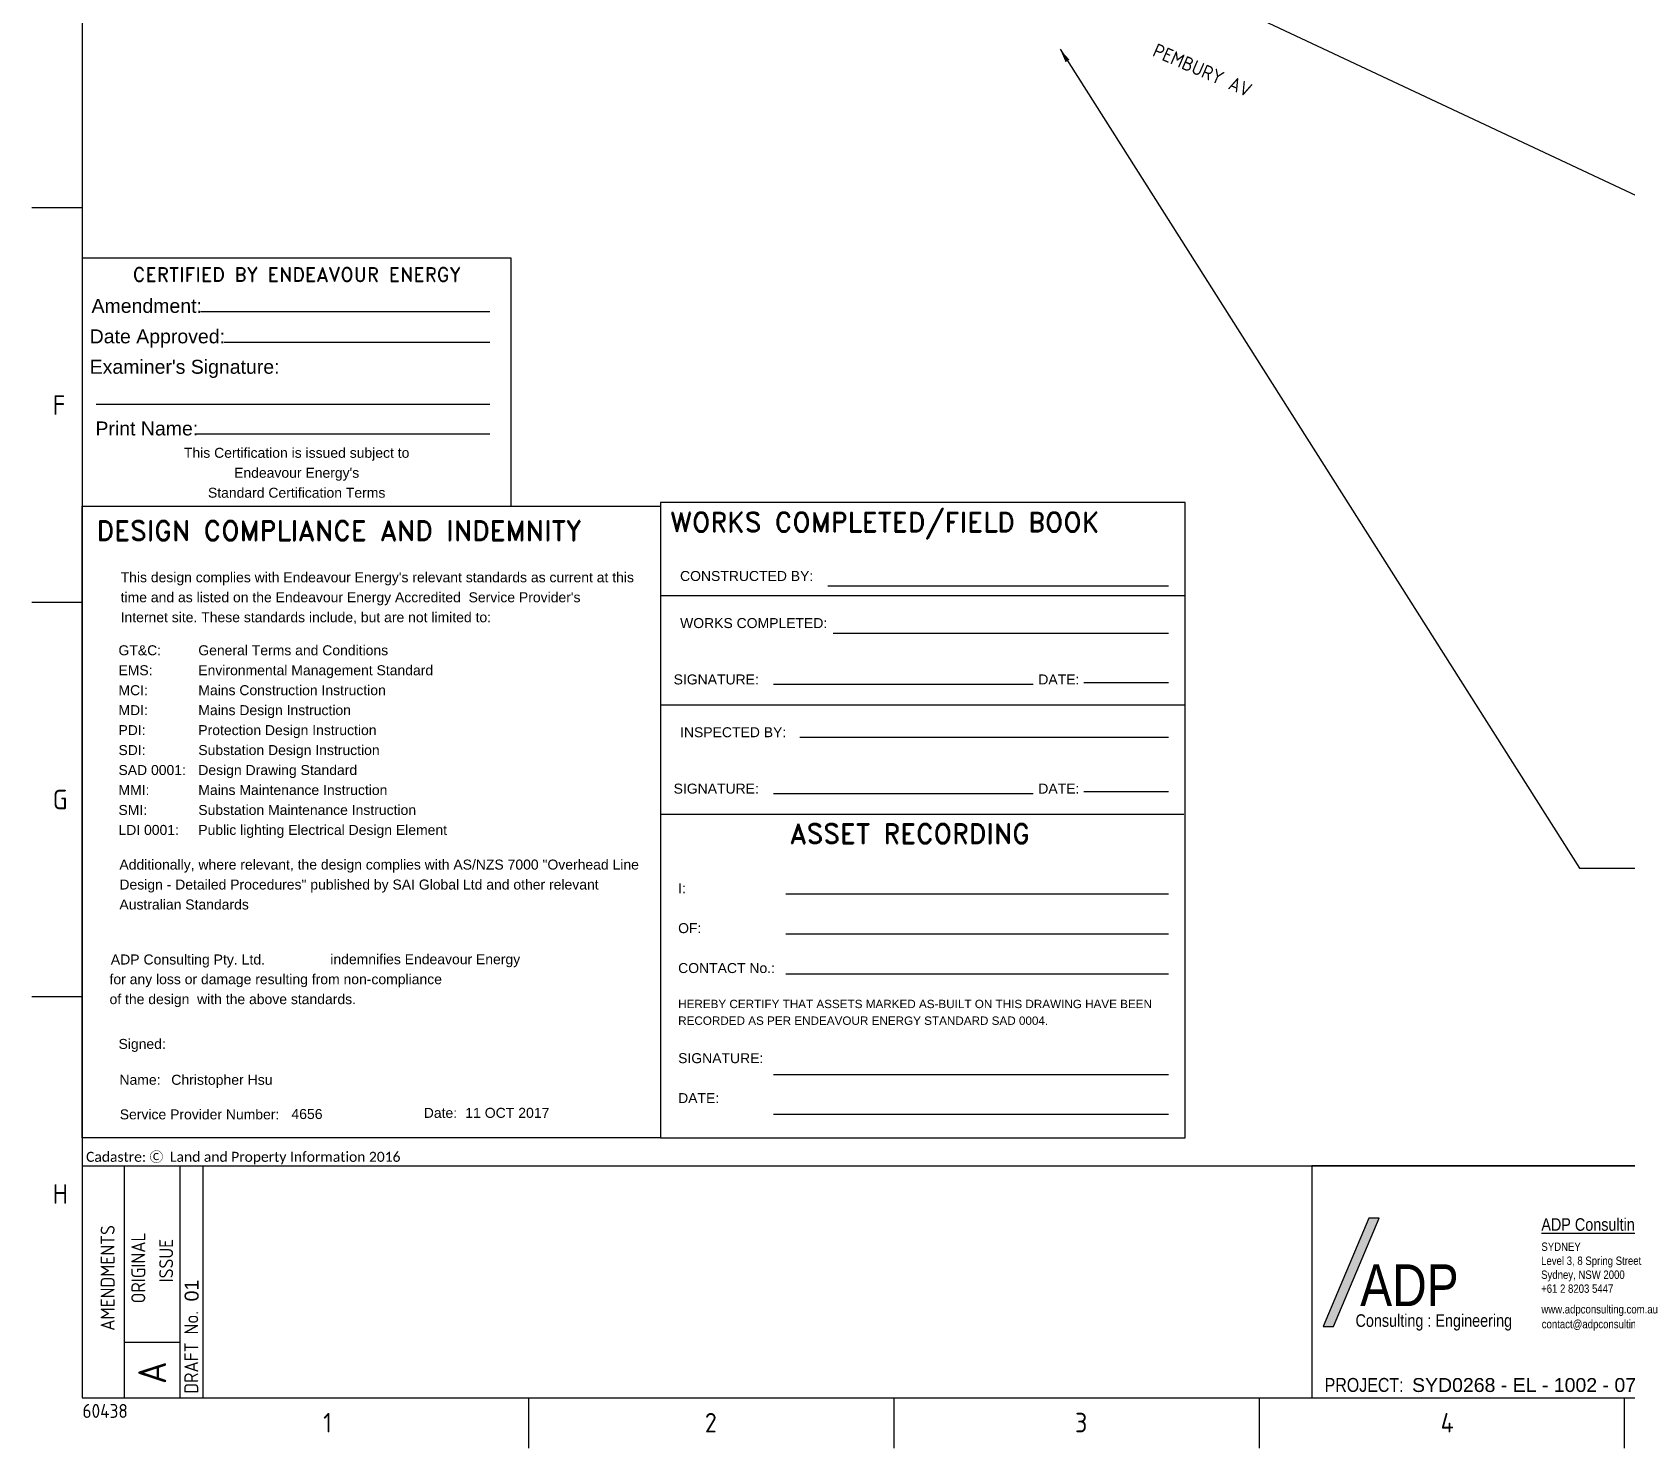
# Paper-space layout 'EL-1002-07' of a CAD drawing. Extents: x -21 to 813, y -3 to 583.
# Drawn here: x -20.5 to 265.4, y -3 to 251 of the extents above; entities that cross this region are included whole.
import ezdxf
from ezdxf.enums import TextEntityAlignment as Align

# ---------------------------------------------------------------- set-up
doc = ezdxf.new("R2010")
doc.units = 0
doc.layers.get('0').update_dxf_attribs({"color": 6})
for name, color, linetype in [('_User QA_Logo', 7, 'Continuous'), ('Notes', 7, 'Continuous'), ('SupportsUG_SP_EXT', 7, 'Continuous')]:
    doc.layers.add(name, color=color, linetype=linetype)
doc.styles.add('ARIAL', font='arial.ttf', dxfattribs={"height": 2})
doc.styles.add('Elec', font='romand__.ttf')
doc.styles.add('iecISOCP', font='isocp.shx')
doc.styles.add('ISOCP', font='isocp.shx', dxfattribs={"height": 1.75})
doc.styles.get("Standard").update_dxf_attribs({"font": 'arial.ttf'})
doc.linetypes.add('Cable New UG', pattern='A,7,-0.25,["x",Standard,S=2,R=0,X=0.2,Y=-0.8],-2.1', length=9.35)
doc.dimstyles.new('DIM 1000', dxfattribs={"dimtxt": 2.5, "dimasz": 2.5, "dimexe": 1, "dimexo": 1, "dimgap": 1, "dimtad": 1, "dimdec": 0, "dimzin": 0, "dimdsep": 46, "dimtxsty": 'ARIAL', "dimcen": 1, "dimadec": 0, "dimazin": 0, "dimtfac": 1, "dimtdec": 0, "dimtix": 1, "dimtmove": 0, "dimatfit": 3, "dimfxl": 1, "dimtolj": 1, "dimtzin": 0, "dimarcsym": 0})

# ---------------------------------------------------------------- blocks, each defined once
blk = doc.blocks.new('A$C30A46249')
at = {"color": 7, "lineweight": -3, "insert": (6.92, 4.97), "char_height": 1.79, "attachment_point": 7, "line_spacing_factor": 1.2}
blk.add_mtext('{\\fCalibri|b0|i0|c0|p34;\\C256;Cadastre: \\fMS Gothic|b0|i0|c128|p49;\\C250;\\c2236962;Ⓒ\\fMS Gothic|b0|i0|c0|p49; \\fCalibri|b0|i0|c0|p34;\\C256;Land and Property Information 2016}', dxfattribs=at)
blk = doc.blocks.new('NOTE_DESIGN-COMPLIANCE')
blk.add_lwpolyline([(0, 113.3), (103.74, 113.3), (103.74, 0), (0, 0)], close=True)
at = {"color": 7, "lineweight": -3, "style": 'Elec'}
blk.add_text('DESIGN COMPLIANCE AND INDEMNITY', height=3.5, dxfattribs=at).set_placement((2.6, 106.13), align=Align.BOTTOM_LEFT)
at = {"color": 7, "lineweight": -3}
for s, p in [('Signed:', (6.54, 17.75)), ('Name:', (6.71, 11.32)), ('Service Provider Number:', (6.76, 5.11)), ('Date: ', (61.29, 5.38))]:
    blk.add_text(s, height=1.79, dxfattribs=at).set_placement(p, align=Align.TOP_LEFT)
at = {"color": 7, "lineweight": -3, "char_height": 1.79, "line_spacing_factor": 1.2}
for s, insert, attachment_point in [("This design complies with Endeavour Energy's relevant standards as current at this \\Ptime and as listed on the Endeavour Energy Accredited  Service Provider's\\PInternet site. These standards include, but are not limited to:", (6.92, 92.16), 7), ('GT&C:^IGeneral Terms and Conditions\\PEMS:^I^IEnvironmental Management Standard\\PMCI:^I^IMains Construction Instruction\\PMDI:^I^IMains Design Instruction\\PPDI:^I^IProtection Design Instruction\\PSDI:^I^ISubstation Design Instruction\\PSAD 0001:^IDesign Drawing Standard\\PMMI:^I^IMains Maintenance Instruction\\PSMI:^I^ISubstation Maintenance Instruction\\PLDI 0001:^IPublic lighting Electrical Design Element ', (6.53, 88.36), 1), ('\\PAdditionally, where relevant, the design complies with AS/NZS 7000 "Overhead Line\\PDesign - Detailed Procedures" published by SAI Global Ltd and other relevant \\PAustralian Standards', (6.7, 53.5), 1), ('                                                         indemnifies Endeavour Energy \\Pfor any loss or damage resulting from non-compliance \\Pof the design  with the above standards.', (4.93, 32.94), 1)]:
    blk.add_mtext(s, dxfattribs=dict(at, insert=insert, attachment_point=attachment_point))
at = {"ltscale": 0.5}
for tag, p in [('COMPANYNAME', (5.15, 31.1)), ('NAME', (16, 9.52)), ('SPN', (37.54, 3.38)), ('DATE', (68.73, 3.59))]:
    blk.add_attdef(tag, p, '', height=1.8, dxfattribs=at)
blk = doc.blocks.new('NOTE_CERTIFIED-BY-IE')
at = {"color": 7, "linetype": 'Continuous', "lineweight": -3}
for p, q in [((21.25, 34.9), (73.15, 34.9)), ((25.46, 29.41), (73.15, 29.41)), ((2.51, 18.32), (73.15, 18.32)), ((20.45, 12.96), (73.15, 12.96))]:
    blk.add_line(p, q, dxfattribs=at)
blk.add_lwpolyline([(0, 0), (76.98, 0), (76.98, 44.52), (0, 44.52)], close=True)
at = {"color": 7, "lineweight": -3, "style": 'Elec'}
blk.add_text('CERTIFIED BY ENDEAVOUR ENERGY', height=2.52, dxfattribs=at).set_placement((38.51, 41.58), align=Align.MIDDLE_CENTER)
at = {"color": 7, "lineweight": -3}
for s, p in [('Amendment:', (1.7, 35.94)), ('Date Approved:', (1.37, 30.47)), ("Examiner's Signature:", (1.37, 25.01))]:
    blk.add_text(s, height=2.5, dxfattribs=at).set_placement(p, align=Align.MIDDLE_LEFT)
blk.add_text('Print Name:', height=2.5, dxfattribs=at).set_placement((2.4, 11.95), align=Align.BOTTOM_LEFT)
at = {"color": 7, "lineweight": -3, "insert": (38.49, 5.99), "char_height": 1.79, "attachment_point": 5, "line_spacing_factor": 1.2}
blk.add_mtext("This Certification is issued subject to \\PEndeavour Energy's \\PStandard Certification Terms", dxfattribs=at)
at = {"color": 7, "lineweight": -3, "flags": 4}
for tag, p in [('AMENDMENT', (21.25, 34.9)), ('DATE_APPROVED', (25.46, 29.41)), ('PRINT_NAME', (20.45, 12.96))]:
    blk.add_attdef(tag, p, '', height=2.5, dxfattribs=at)
blk = doc.blocks.new('NOTE_WORKS-COMPLETED')
at = {"color": 7, "linetype": 'Continuous', "lineweight": -3}
for p, q in [((30, 99), (91.13, 99)), ((31, 90.55), (91.13, 90.55)), ((20.3, 81.37), (66.83, 81.37)), ((75.92, 81.71), (91.13, 81.71)), ((25, 71.88), (91.13, 71.88)), ((20.3, 61.78), (66.83, 61.78)), ((75.92, 62.13), (91.13, 62.13)), ((22.5, 43.79), (91.13, 43.79)), ((22.5, 36.59), (91.13, 36.59)), ((22.5, 29.42), (91.13, 29.42)), ((20.3, 11.37), (91.13, 11.37)), ((20.3, 4.28), (91.13, 4.28))]:
    blk.add_line(p, q, dxfattribs=at)
at = {"lineweight": -3}
for p, q in [((94.11, 97.2), (0, 97.2)), ((94.11, 77.62), (0, 77.62)), ((93.87, 58.03), (0, 58.03))]:
    blk.add_line(p, q, dxfattribs=at)
blk.add_lwpolyline([(0, 0), (94.11, 0), (94.11, 113.95), (0, 113.95)], close=True, dxfattribs=at)
at = {"color": 7, "lineweight": -3, "style": 'Elec'}
blk.add_text('WORKS COMPLETED/FIELD BOOK', height=3.5, dxfattribs=at).set_placement((1.75, 110.45), align=Align.MIDDLE_LEFT)
at = {"color": 7, "lineweight": -3}
for s, p in [('CONSTRUCTED BY:', (3.51, 100.79)), ('WORKS COMPLETED:', (3.52, 92.34)), ('INSPECTED BY:', (3.52, 72.76))]:
    blk.add_text(s, height=1.79, dxfattribs=at).set_placement(p, align=Align.MIDDLE_LEFT)
for s, p in [('SIGNATURE:', (10, 82.23)), ('DATE:', (71.45, 82.23)), ('SIGNATURE:', (10, 62.65)), ('DATE:', (71.45, 62.65))]:
    blk.add_text(s, height=1.79, dxfattribs=at).set_placement(p, align=Align.MIDDLE_CENTER)
at = {"color": 7, "lineweight": -3, "style": 'Elec'}
blk.add_text('ASSET RECORDING', height=3.5, dxfattribs=at).set_placement((23.19, 56.32), align=Align.TOP_LEFT)
at = {"color": 7, "lineweight": -3, "insert": (3.17, 45.68), "char_height": 1.79, "width": 89.6105, "attachment_point": 1, "line_spacing_factor": 1.2}
blk.add_mtext('I:\\P\\POF:\\P\\PCONTACT No.:\\P{\\H0.83799x;\\PHEREBY CERTIFY THAT ASSETS MARKED AS-BUILT ON THIS DRAWING HAVE BEEN\\PRECORDED AS PER ENDEAVOUR ENERGY STANDARD SAD 0004.}\\P\\PSIGNATURE:\\P\\PDATE:', dxfattribs=at)
at = {"color": 7, "lineweight": -3}
for tag, p in [('CONSTRUCTEDBY', (32.92, 99.87)), ('WORKSCOMPLETED', (32.93, 91.44)), ('SIGNATURE', (23.86, 81.87)), ('DATE', (77.31, 82.21)), ('INSPECTEDBY', (25.68, 72.38)), ('SIGNATURE', (24.59, 62.28)), ('DATE', (77.75, 62.63)), ('ASSETRECORD', (28.77, 44.53)), ('ASSETRECORDOF', (28.5, 37.33)), ('CONTACTNO', (28.5, 30.15)), ('SIGNATURE', (31.79, 12.95)), ('DATE', (32, 5.02))]:
    blk.add_attdef(tag, p, '', height=1.79, dxfattribs=at)
blk = doc.blocks.new('*U72')
blk.add_hatch(color=152).paths.add_polyline_path([(-67.96, 12.8), (-66.1, 12.8), (-57.9, 32.24), (-59.76, 32.24)])
blk.add_lwpolyline([(0, 41.65), (-70, 41.65), (-70, 0), (0, 0)], close=True)
at = {"color": 152}
blk.add_lwpolyline([(-67.96, 12.8), (-66.1, 12.8), (-57.9, 32.24), (-59.76, 32.24)], close=True, dxfattribs=at)
for s, width, insert, char_height, attachment_point in [('{\\fArial Narrow|b0|i0|c0|p34;\\LADP Consulting Pty Ltd}', 26.7693, (-28.81, 32.24), 2.25, 1), ('{\\fArial Narrow|b0|i0|c0|p34;www.adpconsulting.com.au}', 13.8708, (-28.81, 16.66), 1.5, 1), ('{\\fArial Narrow|b0|i0|c0|p34;contact@adpconsulting.com.au}', 15.9288, (-28.74, 14), 1.5, 1), ('{\\fArial Narrow|b0|i0|c0|p34;PROJECT:}', 13.9404, (-67.68, 2.32), 2.5, 4)]:
    blk.add_mtext_dynamic_manual_height_columns(s, width=width, gutter_width=5, heights=[0], dxfattribs=dict(insert=insert, char_height=char_height, attachment_point=attachment_point))
at = {"color": 191, "insert": (-28.8, 27.88), "char_height": 1.5, "width": 7.0658, "attachment_point": 1}
blk.add_mtext('{\\fArial Narrow|b0|i0|c0|p34;\\C256;SYDNEY}', dxfattribs=at)
for s, insert, char_height, width, attachment_point in [('{\\fArial Narrow|b0|i0|c0|p34;ADP}', (-61.3, 16.47), 7.5, 16.5843, 7), ('{\\fArial Narrow|b0|i0|c0|p34;Level 3, 8 Spring Street\\PSydney, NSW 2000\\P+61 2 8203 5447}', (-28.85, 25.36), 1.5, 18.4447, 1)]:
    blk.add_mtext(s, dxfattribs=dict(insert=insert, char_height=char_height, width=width, attachment_point=attachment_point))
at = {"color": 253, "insert": (-62.14, 12.08), "char_height": 2.25, "width": 27.9296, "attachment_point": 7}
blk.add_mtext('{\\fArial Narrow|b0|i0|c0|p34;Consulting : Engineering}', dxfattribs=at)
blk.add_attdef('REFERENCE', text='', height=2.5).set_placement((-52, 2.32), align=Align.MIDDLE_LEFT)
blk = doc.blocks.new('A1_FRAME_TITLE')
at = {"layer": 'Notes', "color": 3, "linetype": 'Continuous'}
for p, q in [((9, 574.39), (9, 5.97)), ((16.59, 5.97), (16.59, 47.62)), ((26.59, 5.97), (26.59, 47.62)), ((30.74, 5.98), (30.74, 47.62)), ((16.59, 15.97), (26.59, 15.97))]:
    blk.add_line(p, q, dxfattribs=at)
at = {"layer": 'Notes', "linetype": 'Continuous'}
for p, q in [((9, 219.43), (0, 219.43)), ((9, 148.68), (0, 148.68)), ((9, 77.93), (0, 77.93)), ((89.14, -3.03), (89.14, 5.97)), ((154.65, -3.03), (154.65, 5.97)), ((220.16, -3.03), (220.16, 5.97)), ((285.67, -3.03), (285.67, 5.97))]:
    blk.add_line(p, q, dxfattribs=at)
at = {"layer": 'Notes', "color": 3, "linetype": 'Continuous', "flags": 128}
for points in [[(9, 47.62), (123.8, 47.62)], [(123.8, 47.62), (824.37, 47.62)], [(9, 5.97), (123.8, 5.97)], [(123.8, 5.97), (824.37, 5.97)]]:
    blk.add_lwpolyline(points, dxfattribs=at)
blk.add_attdef('DRAFT_NUM', (29.9, 23.29), '', height=2.5, rotation=90)
at = {"layer": 'Notes', "color": 7, "style": 'iecISOCP'}
for s, p in [('F', (3.74, 182.31)), ('G', (3.74, 111.56)), ('H', (3.74, 40.81)), ('1', (52.24, -0.22)), ('2', (120.7, -0.22)), ('3', (187.09, -0.2)), ('4', (252.67, -0.22))]:
    blk.add_text(s, height=3.5, dxfattribs=at).set_placement(p)
for s, height, p in [('AMENDMENTS', 2.5, (14.84, 18.02)), ('ORIGINAL', 2.5, (20.34, 22.94)), ('ISSUE', 2.5, (25.34, 26.69)), ('DRAFT No.', 2.5, (29.84, 6.74)), ('A', 5, (24.09, 8.47))]:
    blk.add_text(s, height=height, rotation=90, dxfattribs=at).set_placement(p)
at = {"layer": 'Notes', "color": 7, "style": 'iecISOCP', "flags": 8}
blk.add_attdef('VERSION_NO', text='', height=2.5, rotation=90, dxfattribs=at).set_placement((302.04, 43.81), align=Align.MIDDLE_CENTER)
at = {"layer": 'Notes', "color": 7, "style": 'iecISOCP'}
for tag, p in [('CAP_NO', (513.19, 43.46)), ('IE_NUM', (513.05, 37.81)), ('REF_No_1', (335.24, 32.31)), ('REF_1', (362.52, 32.31)), ('HV_SWITCH', (513.46, 32.16)), ('GEN_WO', (441.71, 31.76)), ('REF_No_2', (335.24, 26.31)), ('REF_2', (362.52, 26.31)), ('OH_WO', (441.71, 25.81)), ('UBD_REF', (513.05, 25.83)), ('REF_No_3', (335.24, 20.31)), ('REF_3', (362.52, 20.31)), ('UG_WO', (441.71, 20.05)), ('GIS_MAP_No', (513.05, 20.04)), ('REF_No_4', (335.24, 14.31)), ('REF_4', (362.52, 14.31)), ('SUB_WO', (441.71, 13.81)), ('HV_OP_DIAG', (513.33, 14.2)), ('LGA', (512.95, 7.78))]:
    blk.add_attdef(tag, p, '', height=2.5, dxfattribs=at)
at = {"layer": 'Notes', "style": 'iecISOCP'}
for tag, p in [('T1', (684.37, 39.47)), ('T2', (684.37, 34.35)), ('T3', (684.37, 28.92)), ('T4', (684.37, 23.66)), ('T5', (684.37, 18.23)), ('T6', (684.37, 12.97))]:
    blk.add_attdef(tag, text='', height=3.5, dxfattribs=at).set_placement(p, align=Align.CENTER)
at = {"layer": 'Notes', "color": 7, "style": 'iecISOCP'}
for tag, p in [('scale', (567.76, 33.27)), ('DRAWN', (567.76, 24.93)), ('DATE', (567.76, 16.88)), ('DESIGN', (605.62, 9.15)), ('CHD', (567.76, 8.37))]:
    blk.add_attdef(tag, text='', height=2.5, dxfattribs=at).set_placement(p, align=Align.CENTER)
at = {"layer": 'Notes', "color": 4, "style": 'iecISOCP'}
blk.add_attdef('NUM', text='', height=7, dxfattribs=at).set_placement((792.37, 20.12), align=Align.MIDDLE_CENTER)
at = {"layer": 'Notes', "color": 1, "style": 'iecISOCP'}
blk.add_attdef('REV', text='', height=5, dxfattribs=at).set_placement((820.05, 17.1), align=Align.CENTER)
at = {"layer": 'Notes', "color": 7, "style": 'iecISOCP'}
for tag, p in [('NS', (790.71, 8.12)), ('SHTS', (805.41, 8.12))]:
    blk.add_attdef(tag, text='', height=2.5, dxfattribs=at).set_placement(p, align=Align.MIDDLE)
at = {"layer": 'Notes', "style": 'iecISOCP'}
blk.add_attdef('ExportID', (9.08, 2.39), '', height=2.5, dxfattribs=at)
at = {"layer": 'Notes', "style": 'iecISOCP', "flags": 1}
for tag, p in [('ProjectType', (14.17, -26.8)), ('ProjectNumber', (23.56, -26.82)), ('DrawingNumber', (35.51, -26.8)), ('ProjectDescription', (47.56, -26.83)), ('ExportDate', (60.28, -26.79)), ('ExportUserName', (69.15, -26.8)), ('DesignerCompanyName', (81.48, -26.79)), ('ExportAreaOfInterest', (97.1, -26.81)), ('GIS_SUCCESS', (112, -26.78)), ('CAD_SUCCESS', (121.79, -26.78)), ('DEPOTCODE', (132.11, -26.88)), ('ExportCategories', (140.08, -26.8)), ('Comments', (154.38, -26.88))]:
    blk.add_attdef(tag, p, '', height=1, dxfattribs=at)

psp = doc.layouts.new('EL-1002-07')

# ---------------------------------------------------------------- linework, layer by layer
at = {"layer": 'Notes', "linetype": 'Cable New UG', "flags": 128}
psp.add_lwpolyline([(139.58, 286.91), (142.03, 280.46), (312.79, 200.23, 0.165792), (376.94, 193.1), (394.6, 197.01), (430.49, 204.96), (454.27, 210.23), (465, 212.61), (468.4, 213.27), (471.8, 213.77), (475.22, 214.11), (478.66, 214.29), (482.1, 214.31), (484.81, 214.2), (485.54, 214.17), (488.97, 213.87), (492.39, 213.41), (495.77, 212.79), (499.12, 212.01), (502.43, 211.07), (506.13, 209.82), (508.92, 208.74), (512.07, 207.35), (515.15, 205.81), (518.16, 204.13), (521.08, 202.31), (524.59, 199.9), (538.76, 202.93), (579.79, 245.09, 0.414214), (579.6, 259.23), (571.24, 267.37, 0.414214), (557.1, 267.18), (546.64, 256.43)], format="xyb", dxfattribs=at)

# ---------------------------------------------------------------- block references
at = {"layer": '_User QA_Logo'}
psp.add_blockref('*U72', (278.99, 5.97), dxfattribs=at).add_auto_attribs({'REFERENCE': 'SYD0268 - EL - 1002 - 07'})
at = {"layer": 'Notes'}
for name, p in [('NOTE_CERTIFIED-BY-IE', (-11.55, 165.92)), ('NOTE_WORKS-COMPLETED', (92.19, 52.62)), ('A$C30A46249', (-17.75, 42.91))]:
    psp.add_blockref(name, p, dxfattribs=at)
psp.add_blockref('NOTE_DESIGN-COMPLIANCE', (-11.55, 52.62), dxfattribs=at).add_auto_attribs({'COMPANYNAME': 'ADP Consulting Pty. Ltd.', 'NAME': 'Christopher Hsu', 'SPN': '4656', 'DATE': '11 OCT 2017'})
at = {"layer": 'SupportsUG_SP_EXT'}
ref = psp.add_blockref('A1_FRAME_TITLE', (-20.55, 0), dxfattribs=at)
ref.add_attrib('ExportID', '60438', (-11.47, 2.39), dxfattribs={"layer": 'Notes', "height": 2.5, "style": 'iecISOCP'})
ref.add_attrib('DRAFT_NUM', '01', (9.35, 23.29), dxfattribs={"layer": '0', "height": 2.5, "rotation": 90})

# ---------------------------------------------------------------- texts
at = {"layer": 'Notes', "insert": (189.4, 244.13), "char_height": 2.5, "width": 19.4, "attachment_point": 5, "rotation": 336.5107, "style": 'ISOCP'}
psp.add_mtext('PEMBURY AV', dxfattribs=at)

# ---------------------------------------------------------------- leaders
at = {"layer": 'Notes'}
psp.add_leader([(163.85, 247.91), (257.01, 100.98), (293.48, 100.98)], dimstyle='DIM 1000', override={"dimtad": 0}, dxfattribs=at)

doc.saveas('drawing.dxf')
